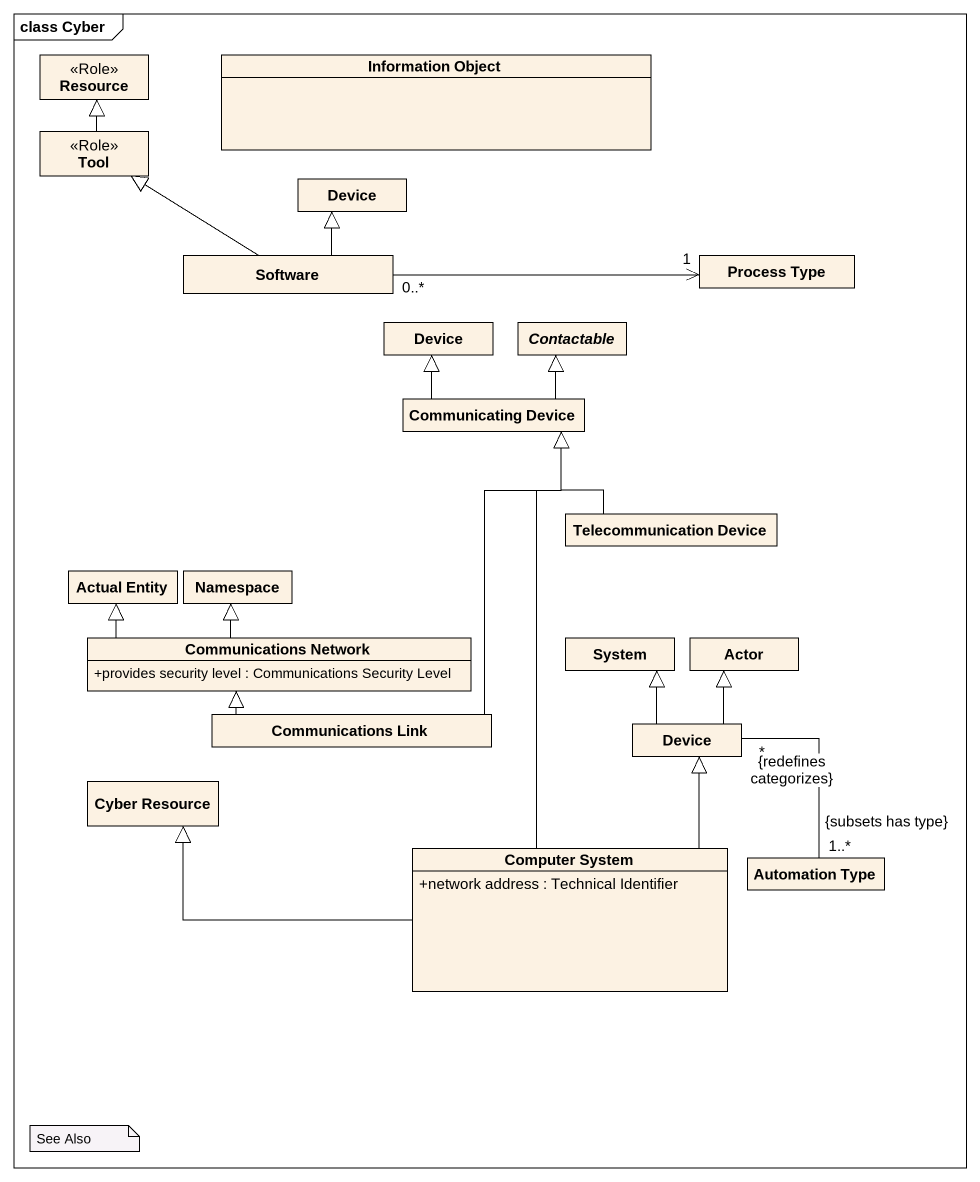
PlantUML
@startuml
mainframe class Cyber
hide circle
hide empty members
skinparam classAttributeIconSize 0
class Resource <<Role>>
class "Information Object" as Information_Object
class Tool <<Role>>
class Device
class Software
class "Process Type" as Process_Type
class "Device" as Device_2
abstract class Contactable
class "Communicating Device" as Communicating_Device
class "Actual Entity" as Actual_Entity
class "Namespace" as Namespace_
class "Telecommunication Device" as Telecommunication_Device
class "Communications Network" as Communications_Network {
  +provides security level : Communications Security Level
}
class System
class "Actor" as Actor_
class "Communications Link" as Communications_Link
class "Device" as Device_3
class "Cyber Resource" as Cyber_Resource
class "Computer System" as Computer_System {
  +network address : Technical Identifier
}
class "Automation Type" as Automation_Type
Tool -up-|> Resource
Software -up-|> Tool
Software -up-|> Device
Software "0..*" -right-> "1" Process_Type
Communicating_Device -up-|> Device_2
Communicating_Device -up-|> Contactable
Telecommunication_Device -up-|> Communicating_Device
Communications_Network -left-|> Actual_Entity
Communications_Network -up-|> Namespace_
Communications_Link -up-|> Communicating_Device
Communications_Link -up-|> Communications_Network
Device_3 -up-|> System
Device_3 -up-|> Actor_
Computer_System -up-|> Communicating_Device
Computer_System -up-|> Device_3
Computer_System -left-|> Cyber_Resource
Automation_Type "1..*\n{subsets has type}" -up- "*\n{redefines categorizes}" Device_3
note as N1
  See Also
end note
@enduml
